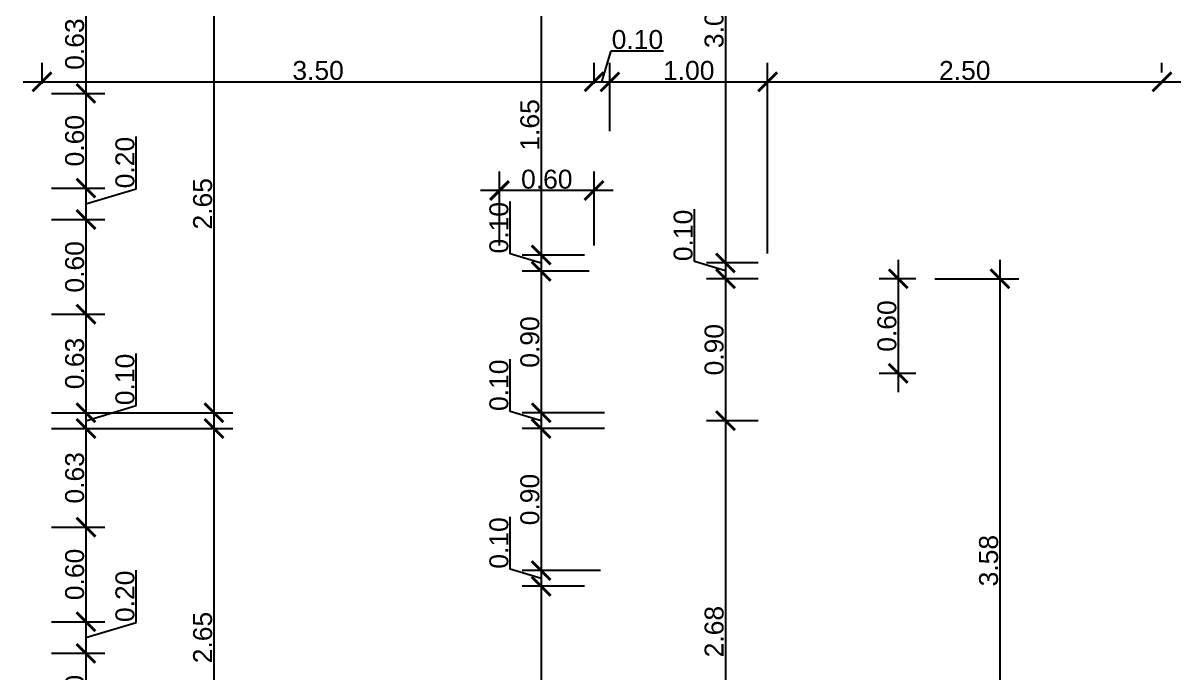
# Model space of a CAD drawing. Header units: inches. Extents: x 2 to 188, y -54 to 24.
# Drawn here: x 144.98 to 152.32, y 3.73 to 7.85 of the extents above; entities that cross this region are included whole.
import ezdxf

# ---------------------------------------------------------------- set-up
doc = ezdxf.new("R2010")
doc.units = ezdxf.units.IN
doc.header["$MEASUREMENT"] = 0
doc.header["$PDMODE"] = 34
doc.styles.get("Standard").update_dxf_attribs({"font": 'arial.ttf'})
doc.dimstyles.new('A100', dxfattribs={"dimscale": 0, "dimtxt": 0.12, "dimasz": 0.12, "dimexe": 0.12, "dimexo": 0.06, "dimgap": 0.01, "dimtad": 1, "dimzin": 0, "dimdsep": 46, "dimtxsty": 'Standard', "dimblk": 'ARCHTICK', "dimcen": 0.09, "dimdle": 0.12, "dimclrd": 1, "dimclre": 1, "dimclrt": 3, "dimadec": 0, "dimazin": 0, "dimtfac": 1, "dimtofl": 0, "dimtmove": 1, "dimatfit": 3, "dimfxl": 1, "dimtolj": 1, "dimtzin": 0, "dimarcsym": 0})

# ---------------------------------------------------------------- blocks, each defined once
blk = doc.blocks.new('_ArchTick')
at = {"color": 0, "linetype": 'ByBlock', "const_width": 0.15}
blk.add_lwpolyline([(-0.5, -0.5), (0.5, 0.5)], dxfattribs=at)
blk = doc.blocks.new('*D223')
at = {"color": 1, "lineweight": -2, "transparency": 16777216}
for p, q in [((145.3733, 8.1456), (145.3733, 7.2806)), ((145.1551, 8.0256), (145.4933, 8.0256)), ((145.1551, 7.4006), (145.4933, 7.4006))]:
    blk.add_line(p, q, dxfattribs=at)
at = {"layer": 'DEFPOINTS', "color": 0, "transparency": 16777216}
for p in [(145.0951, 8.0256), (145.0951, 7.4006), (145.3733, 7.4006)]:
    blk.add_point(p, dxfattribs=at)
at = {"color": 1, "lineweight": -2, "transparency": 16777216, "xscale": 0.12, "yscale": 0.12, "zscale": 0.12}
for p, rotation in [((145.3733, 8.0256), 90), ((145.3733, 7.4006), 270)]:
    blk.add_blockref('_ArchTick', p, dxfattribs=dict(at, rotation=rotation))
at = {"color": 3, "transparency": 16777216, "insert": (145.302, 7.7131), "char_height": 0.12, "attachment_point": 5, "rotation": 90}
blk.add_mtext('\\A1;0.63', dxfattribs=at)
blk = doc.blocks.new('*D224')
at = {"color": 1, "lineweight": -2, "transparency": 16777216}
for p, q in [((145.3733, 7.5206), (145.3733, 6.6806)), ((145.1551, 7.4006), (145.4933, 7.4006)), ((145.1551, 6.8006), (145.4933, 6.8006))]:
    blk.add_line(p, q, dxfattribs=at)
at = {"layer": 'DEFPOINTS', "color": 0, "transparency": 16777216}
for p in [(145.0951, 7.4006), (145.0951, 6.8006), (145.3733, 6.8006)]:
    blk.add_point(p, dxfattribs=at)
at = {"color": 1, "lineweight": -2, "transparency": 16777216, "xscale": 0.12, "yscale": 0.12, "zscale": 0.12}
for p, rotation in [((145.3733, 7.4006), 90), ((145.3733, 6.8006), 270)]:
    blk.add_blockref('_ArchTick', p, dxfattribs=dict(at, rotation=rotation))
at = {"color": 3, "transparency": 16777216, "insert": (145.302, 7.1006), "char_height": 0.12, "attachment_point": 5, "rotation": 90}
blk.add_mtext('\\A1;0.60', dxfattribs=at)
blk = doc.blocks.new('*D225')
at = {"color": 1, "lineweight": -2, "transparency": 16777216}
for p, q in [((145.6921, 6.7962), (145.6921, 7.1275)), ((145.3733, 6.9206), (145.3733, 6.4806)), ((145.1551, 6.8006), (145.4933, 6.8006)), ((145.3733, 6.7006), (145.6921, 6.7962)), ((145.1551, 6.6006), (145.4933, 6.6006))]:
    blk.add_line(p, q, dxfattribs=at)
at = {"layer": 'DEFPOINTS', "color": 0, "transparency": 16777216}
for p in [(145.0951, 6.8006), (145.0951, 6.6006), (145.3733, 6.6006)]:
    blk.add_point(p, dxfattribs=at)
at = {"color": 1, "lineweight": -2, "transparency": 16777216, "xscale": 0.12, "yscale": 0.12, "zscale": 0.12}
for p, rotation in [((145.3733, 6.8006), 90), ((145.3733, 6.6006), 270)]:
    blk.add_blockref('_ArchTick', p, dxfattribs=dict(at, rotation=rotation))
at = {"color": 3, "transparency": 16777216, "insert": (145.6209, 6.9619), "char_height": 0.12, "attachment_point": 5, "rotation": 90}
blk.add_mtext('\\A1;0.20', dxfattribs=at)
blk = doc.blocks.new('*D226')
at = {"color": 1, "lineweight": -2, "transparency": 16777216}
for p, q in [((145.3733, 6.7206), (145.3733, 5.8806)), ((145.1551, 6.6006), (145.4933, 6.6006)), ((145.1551, 6.0006), (145.4933, 6.0006))]:
    blk.add_line(p, q, dxfattribs=at)
at = {"layer": 'DEFPOINTS', "color": 0, "transparency": 16777216}
for p in [(145.0951, 6.6006), (145.0951, 6.0006), (145.3733, 6.0006)]:
    blk.add_point(p, dxfattribs=at)
at = {"color": 1, "lineweight": -2, "transparency": 16777216, "xscale": 0.12, "yscale": 0.12, "zscale": 0.12}
for p, rotation in [((145.3733, 6.6006), 90), ((145.3733, 6.0006), 270)]:
    blk.add_blockref('_ArchTick', p, dxfattribs=dict(at, rotation=rotation))
at = {"color": 3, "transparency": 16777216, "insert": (145.302, 6.3006), "char_height": 0.12, "attachment_point": 5, "rotation": 90}
blk.add_mtext('\\A1;0.60', dxfattribs=at)
blk = doc.blocks.new('*D227')
at = {"color": 1, "lineweight": -2, "transparency": 16777216}
for p, q in [((145.3733, 6.1206), (145.3733, 5.2556)), ((145.1551, 6.0006), (145.4933, 6.0006)), ((145.1551, 5.3756), (145.4933, 5.3756))]:
    blk.add_line(p, q, dxfattribs=at)
at = {"layer": 'DEFPOINTS', "color": 0, "transparency": 16777216}
for p in [(145.0951, 6.0006), (145.0951, 5.3756), (145.3733, 5.3756)]:
    blk.add_point(p, dxfattribs=at)
at = {"color": 1, "lineweight": -2, "transparency": 16777216, "xscale": 0.12, "yscale": 0.12, "zscale": 0.12}
for p, rotation in [((145.3733, 6.0006), 90), ((145.3733, 5.3756), 270)]:
    blk.add_blockref('_ArchTick', p, dxfattribs=dict(at, rotation=rotation))
at = {"color": 3, "transparency": 16777216, "insert": (145.302, 5.6881), "char_height": 0.12, "attachment_point": 5, "rotation": 90}
blk.add_mtext('\\A1;0.63', dxfattribs=at)
blk = doc.blocks.new('*D228')
at = {"color": 1, "lineweight": -2, "transparency": 16777216}
for p, q in [((145.6921, 5.4212), (145.6921, 5.7525)), ((145.3733, 5.4956), (145.3733, 5.1556)), ((145.1551, 5.3756), (145.4933, 5.3756)), ((145.3733, 5.3256), (145.6921, 5.4212)), ((145.1551, 5.2756), (145.4933, 5.2756))]:
    blk.add_line(p, q, dxfattribs=at)
at = {"layer": 'DEFPOINTS', "color": 0, "transparency": 16777216}
for p in [(145.0951, 5.3756), (145.0951, 5.2756), (145.3733, 5.2756)]:
    blk.add_point(p, dxfattribs=at)
at = {"color": 1, "lineweight": -2, "transparency": 16777216, "xscale": 0.12, "yscale": 0.12, "zscale": 0.12}
for p, rotation in [((145.3733, 5.3756), 90), ((145.3733, 5.2756), 270)]:
    blk.add_blockref('_ArchTick', p, dxfattribs=dict(at, rotation=rotation))
at = {"color": 3, "transparency": 16777216, "insert": (145.6209, 5.5869), "char_height": 0.12, "attachment_point": 5, "rotation": 90}
blk.add_mtext('\\A1;0.10', dxfattribs=at)
blk = doc.blocks.new('*D229')
at = {"color": 1, "lineweight": -2, "transparency": 16777216}
for p, q in [((145.3733, 5.3956), (145.3733, 4.5306)), ((145.1551, 5.2756), (145.4933, 5.2756)), ((145.1551, 4.6506), (145.4933, 4.6506))]:
    blk.add_line(p, q, dxfattribs=at)
at = {"layer": 'DEFPOINTS', "color": 0, "transparency": 16777216}
for p in [(145.0951, 5.2756), (145.0951, 4.6506), (145.3733, 4.6506)]:
    blk.add_point(p, dxfattribs=at)
at = {"color": 1, "lineweight": -2, "transparency": 16777216, "xscale": 0.12, "yscale": 0.12, "zscale": 0.12}
for p, rotation in [((145.3733, 5.2756), 90), ((145.3733, 4.6506), 270)]:
    blk.add_blockref('_ArchTick', p, dxfattribs=dict(at, rotation=rotation))
at = {"color": 3, "transparency": 16777216, "insert": (145.302, 4.9631), "char_height": 0.12, "attachment_point": 5, "rotation": 90}
blk.add_mtext('\\A1;0.63', dxfattribs=at)
blk = doc.blocks.new('*D230')
at = {"color": 1, "lineweight": -2, "transparency": 16777216}
for p, q in [((145.3733, 4.7706), (145.3733, 3.9306)), ((145.1551, 4.6506), (145.4933, 4.6506)), ((145.1551, 4.0506), (145.4933, 4.0506))]:
    blk.add_line(p, q, dxfattribs=at)
at = {"layer": 'DEFPOINTS', "color": 0, "transparency": 16777216}
for p in [(145.0951, 4.6506), (145.0951, 4.0506), (145.3733, 4.0506)]:
    blk.add_point(p, dxfattribs=at)
at = {"color": 1, "lineweight": -2, "transparency": 16777216, "xscale": 0.12, "yscale": 0.12, "zscale": 0.12}
for p, rotation in [((145.3733, 4.6506), 90), ((145.3733, 4.0506), 270)]:
    blk.add_blockref('_ArchTick', p, dxfattribs=dict(at, rotation=rotation))
at = {"color": 3, "transparency": 16777216, "insert": (145.302, 4.3506), "char_height": 0.12, "attachment_point": 5, "rotation": 90}
blk.add_mtext('\\A1;0.60', dxfattribs=at)
blk = doc.blocks.new('*D231')
at = {"color": 1, "lineweight": -2, "transparency": 16777216}
for p, q in [((145.6921, 4.0462), (145.6921, 4.3775)), ((145.3733, 4.1706), (145.3733, 3.7306)), ((145.1551, 4.0506), (145.4933, 4.0506)), ((145.3733, 3.9506), (145.6921, 4.0462)), ((145.1551, 3.8506), (145.4933, 3.8506))]:
    blk.add_line(p, q, dxfattribs=at)
at = {"layer": 'DEFPOINTS', "color": 0, "transparency": 16777216}
for p in [(145.0951, 4.0506), (145.0951, 3.8506), (145.3733, 3.8506)]:
    blk.add_point(p, dxfattribs=at)
at = {"color": 1, "lineweight": -2, "transparency": 16777216, "xscale": 0.12, "yscale": 0.12, "zscale": 0.12}
for p, rotation in [((145.3733, 4.0506), 90), ((145.3733, 3.8506), 270)]:
    blk.add_blockref('_ArchTick', p, dxfattribs=dict(at, rotation=rotation))
at = {"color": 3, "transparency": 16777216, "insert": (145.6209, 4.2119), "char_height": 0.12, "attachment_point": 5, "rotation": 90}
blk.add_mtext('\\A1;0.20', dxfattribs=at)
blk = doc.blocks.new('*D232')
at = {"color": 1, "lineweight": -2, "transparency": 16777216}
for p, q in [((145.3733, 3.9706), (145.3733, 3.1306)), ((145.1551, 3.8506), (145.4933, 3.8506)), ((145.1551, 3.2506), (145.4933, 3.2506))]:
    blk.add_line(p, q, dxfattribs=at)
at = {"layer": 'DEFPOINTS', "color": 0, "transparency": 16777216}
for p in [(145.0951, 3.8506), (145.0951, 3.2506), (145.3733, 3.2506)]:
    blk.add_point(p, dxfattribs=at)
at = {"color": 1, "lineweight": -2, "transparency": 16777216, "xscale": 0.12, "yscale": 0.12, "zscale": 0.12}
for p, rotation in [((145.3733, 3.8506), 90), ((145.3733, 3.2506), 270)]:
    blk.add_blockref('_ArchTick', p, dxfattribs=dict(at, rotation=rotation))
at = {"color": 3, "transparency": 16777216, "insert": (145.302, 3.5506), "char_height": 0.12, "attachment_point": 5, "rotation": 90}
blk.add_mtext('\\A1;0.60', dxfattribs=at)
blk = doc.blocks.new('*D241')
at = {"color": 1, "lineweight": -2, "transparency": 16777216}
for p, q in [((146.1847, 8.1456), (146.1847, 5.2556)), ((145.1551, 8.0256), (146.3047, 8.0256)), ((145.1551, 5.3756), (146.3047, 5.3756))]:
    blk.add_line(p, q, dxfattribs=at)
at = {"layer": 'DEFPOINTS', "color": 0, "transparency": 16777216}
for p in [(145.0951, 8.0256), (145.0951, 5.3756), (146.1847, 5.3756)]:
    blk.add_point(p, dxfattribs=at)
at = {"color": 1, "lineweight": -2, "transparency": 16777216, "xscale": 0.12, "yscale": 0.12, "zscale": 0.12}
for p, rotation in [((146.1847, 8.0256), 90), ((146.1847, 5.3756), 270)]:
    blk.add_blockref('_ArchTick', p, dxfattribs=dict(at, rotation=rotation))
at = {"color": 3, "transparency": 16777216, "insert": (146.1134, 6.7006), "char_height": 0.12, "attachment_point": 5, "rotation": 90}
blk.add_mtext('\\A1;2.65', dxfattribs=at)
blk = doc.blocks.new('*D243')
at = {"color": 1, "lineweight": -2, "transparency": 16777216}
for p, q in [((146.1847, 5.3956), (146.1847, 2.5056)), ((145.1551, 5.2756), (146.3047, 5.2756)), ((145.1551, 2.6256), (146.3047, 2.6256))]:
    blk.add_line(p, q, dxfattribs=at)
at = {"layer": 'DEFPOINTS', "color": 0, "transparency": 16777216}
for p in [(145.0951, 5.2756), (145.0951, 2.6256), (146.1847, 2.6256)]:
    blk.add_point(p, dxfattribs=at)
at = {"color": 1, "lineweight": -2, "transparency": 16777216, "xscale": 0.12, "yscale": 0.12, "zscale": 0.12}
for p, rotation in [((146.1847, 5.2756), 90), ((146.1847, 2.6256), 270)]:
    blk.add_blockref('_ArchTick', p, dxfattribs=dict(at, rotation=rotation))
at = {"color": 3, "transparency": 16777216, "insert": (146.1134, 3.9506), "char_height": 0.12, "attachment_point": 5, "rotation": 90}
blk.add_mtext('\\A1;2.65', dxfattribs=at)
blk = doc.blocks.new('*D249')
at = {"color": 1, "lineweight": -2, "transparency": 16777216}
for p, q in [((148.2594, 8.1456), (148.2594, 6.2556)), ((148.4851, 8.0256), (148.1394, 8.0256)), ((148.5351, 6.3756), (148.1394, 6.3756))]:
    blk.add_line(p, q, dxfattribs=at)
at = {"layer": 'DEFPOINTS', "color": 0, "transparency": 16777216}
for p in [(148.5451, 8.0256), (148.2594, 6.3756), (148.5951, 6.3756)]:
    blk.add_point(p, dxfattribs=at)
at = {"color": 1, "lineweight": -2, "transparency": 16777216, "xscale": 0.12, "yscale": 0.12, "zscale": 0.12}
for p, rotation in [((148.2594, 8.0256), 90), ((148.2594, 6.3756), 270)]:
    blk.add_blockref('_ArchTick', p, dxfattribs=dict(at, rotation=rotation))
at = {"color": 3, "transparency": 16777216, "insert": (148.1882, 7.2006), "char_height": 0.12, "attachment_point": 5, "rotation": 90}
blk.add_mtext('\\A1;1.65', dxfattribs=at)
blk = doc.blocks.new('*D250')
at = {"color": 1, "lineweight": -2, "transparency": 16777216}
for p, q in [((148.0632, 6.3831), (148.0632, 6.7144)), ((148.2594, 6.4956), (148.2594, 6.1529)), ((148.2594, 6.3242), (148.0632, 6.3831)), ((148.5351, 6.3756), (148.1394, 6.3756)), ((148.5641, 6.2729), (148.1394, 6.2729))]:
    blk.add_line(p, q, dxfattribs=at)
at = {"layer": 'DEFPOINTS', "color": 0, "transparency": 16777216}
for p in [(148.5951, 6.3756), (148.2594, 6.2729), (148.6241, 6.2729)]:
    blk.add_point(p, dxfattribs=at)
at = {"color": 1, "lineweight": -2, "transparency": 16777216, "xscale": 0.12, "yscale": 0.12, "zscale": 0.12}
for p, rotation in [((148.2594, 6.3756), 90), ((148.2594, 6.2729), 270)]:
    blk.add_blockref('_ArchTick', p, dxfattribs=dict(at, rotation=rotation))
at = {"color": 3, "transparency": 16777216, "insert": (147.9919, 6.5488), "char_height": 0.12, "attachment_point": 5, "rotation": 90}
blk.add_mtext('\\A1;0.10', dxfattribs=at)
blk = doc.blocks.new('*D251')
at = {"color": 1, "lineweight": -2, "transparency": 16777216}
for p, q in [((148.2594, 6.3929), (148.2594, 5.2556)), ((148.5641, 6.2729), (148.1394, 6.2729)), ((148.6601, 5.3756), (148.1394, 5.3756))]:
    blk.add_line(p, q, dxfattribs=at)
at = {"layer": 'DEFPOINTS', "color": 0, "transparency": 16777216}
for p in [(148.6241, 6.2729), (148.2594, 5.3756), (148.7201, 5.3756)]:
    blk.add_point(p, dxfattribs=at)
at = {"color": 1, "lineweight": -2, "transparency": 16777216, "xscale": 0.12, "yscale": 0.12, "zscale": 0.12}
for p, rotation in [((148.2594, 6.2729), 90), ((148.2594, 5.3756), 270)]:
    blk.add_blockref('_ArchTick', p, dxfattribs=dict(at, rotation=rotation))
at = {"color": 3, "transparency": 16777216, "insert": (148.1882, 5.8242), "char_height": 0.12, "attachment_point": 5, "rotation": 90}
blk.add_mtext('\\A1;0.90', dxfattribs=at)
blk = doc.blocks.new('*D252')
at = {"color": 1, "lineweight": -2, "transparency": 16777216}
for p, q in [((148.0632, 5.3845), (148.0632, 5.7158)), ((148.2594, 5.4956), (148.2594, 5.1556)), ((148.2594, 5.3256), (148.0632, 5.3845)), ((148.6601, 5.3756), (148.1394, 5.3756)), ((148.6601, 5.2756), (148.1394, 5.2756))]:
    blk.add_line(p, q, dxfattribs=at)
at = {"layer": 'DEFPOINTS', "color": 0, "transparency": 16777216}
for p in [(148.7201, 5.3756), (148.2594, 5.2756), (148.7201, 5.2756)]:
    blk.add_point(p, dxfattribs=at)
at = {"color": 1, "lineweight": -2, "transparency": 16777216, "xscale": 0.12, "yscale": 0.12, "zscale": 0.12}
for p, rotation in [((148.2594, 5.3756), 90), ((148.2594, 5.2756), 270)]:
    blk.add_blockref('_ArchTick', p, dxfattribs=dict(at, rotation=rotation))
at = {"color": 3, "transparency": 16777216, "insert": (147.9919, 5.5501), "char_height": 0.12, "attachment_point": 5, "rotation": 90}
blk.add_mtext('\\A1;0.10', dxfattribs=at)
blk = doc.blocks.new('*D253')
at = {"color": 1, "lineweight": -2, "transparency": 16777216}
for p, q in [((148.2594, 5.3956), (148.2594, 4.2556)), ((148.6601, 5.2756), (148.1394, 5.2756)), ((148.6351, 4.3756), (148.1394, 4.3756))]:
    blk.add_line(p, q, dxfattribs=at)
at = {"layer": 'DEFPOINTS', "color": 0, "transparency": 16777216}
for p in [(148.7201, 5.2756), (148.2594, 4.3756), (148.6951, 4.3756)]:
    blk.add_point(p, dxfattribs=at)
at = {"color": 1, "lineweight": -2, "transparency": 16777216, "xscale": 0.12, "yscale": 0.12, "zscale": 0.12}
for p, rotation in [((148.2594, 5.2756), 90), ((148.2594, 4.3756), 270)]:
    blk.add_blockref('_ArchTick', p, dxfattribs=dict(at, rotation=rotation))
at = {"color": 3, "transparency": 16777216, "insert": (148.1882, 4.8256), "char_height": 0.12, "attachment_point": 5, "rotation": 90}
blk.add_mtext('\\A1;0.90', dxfattribs=at)
blk = doc.blocks.new('*D254')
at = {"color": 1, "lineweight": -2, "transparency": 16777216}
for p, q in [((148.0632, 4.3845), (148.0632, 4.7158)), ((148.2594, 4.4956), (148.2594, 4.1556)), ((148.2594, 4.3256), (148.0632, 4.3845)), ((148.6351, 4.3756), (148.1394, 4.3756)), ((148.5351, 4.2756), (148.1394, 4.2756))]:
    blk.add_line(p, q, dxfattribs=at)
at = {"layer": 'DEFPOINTS', "color": 0, "transparency": 16777216}
for p in [(148.6951, 4.3756), (148.2594, 4.2756), (148.5951, 4.2756)]:
    blk.add_point(p, dxfattribs=at)
at = {"color": 1, "lineweight": -2, "transparency": 16777216, "xscale": 0.12, "yscale": 0.12, "zscale": 0.12}
for p, rotation in [((148.2594, 4.3756), 90), ((148.2594, 4.2756), 270)]:
    blk.add_blockref('_ArchTick', p, dxfattribs=dict(at, rotation=rotation))
at = {"color": 3, "transparency": 16777216, "insert": (147.9919, 4.5501), "char_height": 0.12, "attachment_point": 5, "rotation": 90}
blk.add_mtext('\\A1;0.10', dxfattribs=at)
blk = doc.blocks.new('*D255')
at = {"color": 1, "lineweight": -2, "transparency": 16777216}
for p, q in [((148.2594, 4.3956), (148.2594, 2.5056)), ((148.5351, 4.2756), (148.1394, 4.2756)), ((148.4851, 2.6256), (148.1394, 2.6256))]:
    blk.add_line(p, q, dxfattribs=at)
at = {"layer": 'DEFPOINTS', "color": 0, "transparency": 16777216}
for p in [(148.5951, 4.2756), (148.2594, 2.6256), (148.5451, 2.6256)]:
    blk.add_point(p, dxfattribs=at)
at = {"color": 1, "lineweight": -2, "transparency": 16777216, "xscale": 0.12, "yscale": 0.12, "zscale": 0.12}
for p, rotation in [((148.2594, 4.2756), 90), ((148.2594, 2.6256), 270)]:
    blk.add_blockref('_ArchTick', p, dxfattribs=dict(at, rotation=rotation))
at = {"color": 3, "transparency": 16777216, "insert": (148.1882, 3.4506), "char_height": 0.12, "attachment_point": 5, "rotation": 90}
blk.add_mtext('\\A1;1.65', dxfattribs=at)
blk = doc.blocks.new('*D302')
at = {"color": 1, "lineweight": -2, "transparency": 16777216}
for p, q in [((149.4277, 9.4956), (149.4277, 6.2056)), ((149.6351, 9.3756), (149.3077, 9.3756)), ((149.6351, 6.3256), (149.3077, 6.3256))]:
    blk.add_line(p, q, dxfattribs=at)
at = {"layer": 'DEFPOINTS', "color": 0, "transparency": 16777216}
for p in [(149.6951, 9.3756), (149.4277, 6.3256), (149.6951, 6.3256)]:
    blk.add_point(p, dxfattribs=at)
at = {"color": 1, "lineweight": -2, "transparency": 16777216, "xscale": 0.12, "yscale": 0.12, "zscale": 0.12}
for p, rotation in [((149.4277, 9.3756), 90), ((149.4277, 6.3256), 270)]:
    blk.add_blockref('_ArchTick', p, dxfattribs=dict(at, rotation=rotation))
at = {"color": 3, "transparency": 16777216, "insert": (149.3564, 7.8506), "char_height": 0.12, "attachment_point": 5, "rotation": 90}
blk.add_mtext('\\A1;3.05', dxfattribs=at)
blk = doc.blocks.new('*D303')
at = {"color": 1, "lineweight": -2, "transparency": 16777216}
for p, q in [((149.2315, 6.3345), (149.2315, 6.6658)), ((149.4277, 6.4456), (149.4277, 6.1056)), ((149.4277, 6.2756), (149.2315, 6.3345)), ((149.6351, 6.3256), (149.3077, 6.3256)), ((149.6351, 6.2256), (149.3077, 6.2256))]:
    blk.add_line(p, q, dxfattribs=at)
at = {"layer": 'DEFPOINTS', "color": 0, "transparency": 16777216}
for p in [(149.6951, 6.3256), (149.4277, 6.2256), (149.6951, 6.2256)]:
    blk.add_point(p, dxfattribs=at)
at = {"color": 1, "lineweight": -2, "transparency": 16777216, "xscale": 0.12, "yscale": 0.12, "zscale": 0.12}
for p, rotation in [((149.4277, 6.3256), 90), ((149.4277, 6.2256), 270)]:
    blk.add_blockref('_ArchTick', p, dxfattribs=dict(at, rotation=rotation))
at = {"color": 3, "transparency": 16777216, "insert": (149.1602, 6.5001), "char_height": 0.12, "attachment_point": 5, "rotation": 90}
blk.add_mtext('\\A1;0.10', dxfattribs=at)
blk = doc.blocks.new('*D304')
at = {"color": 1, "lineweight": -2, "transparency": 16777216}
for p, q in [((149.4277, 6.3456), (149.4277, 5.2056)), ((149.6351, 6.2256), (149.3077, 6.2256)), ((149.6351, 5.3256), (149.3077, 5.3256))]:
    blk.add_line(p, q, dxfattribs=at)
at = {"layer": 'DEFPOINTS', "color": 0, "transparency": 16777216}
for p in [(149.6951, 6.2256), (149.4277, 5.3256), (149.6951, 5.3256)]:
    blk.add_point(p, dxfattribs=at)
at = {"color": 1, "lineweight": -2, "transparency": 16777216, "xscale": 0.12, "yscale": 0.12, "zscale": 0.12}
for p, rotation in [((149.4277, 6.2256), 90), ((149.4277, 5.3256), 270)]:
    blk.add_blockref('_ArchTick', p, dxfattribs=dict(at, rotation=rotation))
at = {"color": 3, "transparency": 16777216, "insert": (149.3565, 5.7756), "char_height": 0.12, "attachment_point": 5, "rotation": 90}
blk.add_mtext('\\A1;0.90', dxfattribs=at)
blk = doc.blocks.new('*D305')
at = {"color": 1, "lineweight": -2, "transparency": 16777216}
for p, q in [((149.4277, 5.4456), (149.4277, 2.5306)), ((149.6351, 5.3256), (149.3077, 5.3256)), ((149.6351, 2.6506), (149.3077, 2.6506))]:
    blk.add_line(p, q, dxfattribs=at)
at = {"layer": 'DEFPOINTS', "color": 0, "transparency": 16777216}
for p in [(149.6951, 5.3256), (149.4277, 2.6506), (149.6951, 2.6506)]:
    blk.add_point(p, dxfattribs=at)
at = {"color": 1, "lineweight": -2, "transparency": 16777216, "xscale": 0.12, "yscale": 0.12, "zscale": 0.12}
for p, rotation in [((149.4277, 5.3256), 90), ((149.4277, 2.6506), 270)]:
    blk.add_blockref('_ArchTick', p, dxfattribs=dict(at, rotation=rotation))
at = {"color": 3, "transparency": 16777216, "insert": (149.3565, 3.9881), "char_height": 0.12, "attachment_point": 5, "rotation": 90}
blk.add_mtext('\\A1;2.68', dxfattribs=at)
blk = doc.blocks.new('*D308')
at = {"color": 1, "lineweight": -2, "transparency": 16777216}
for p, q in [((150.5232, 6.3456), (150.5232, 5.5056)), ((150.6351, 6.2256), (150.4032, 6.2256)), ((150.6351, 5.6256), (150.4032, 5.6256))]:
    blk.add_line(p, q, dxfattribs=at)
at = {"layer": 'DEFPOINTS', "color": 0, "transparency": 16777216}
for p in [(150.6951, 6.2256), (150.5232, 5.6256), (150.6951, 5.6256)]:
    blk.add_point(p, dxfattribs=at)
at = {"color": 1, "lineweight": -2, "transparency": 16777216, "xscale": 0.12, "yscale": 0.12, "zscale": 0.12}
for p, rotation in [((150.5232, 6.2256), 90), ((150.5232, 5.6256), 270)]:
    blk.add_blockref('_ArchTick', p, dxfattribs=dict(at, rotation=rotation))
at = {"color": 3, "transparency": 16777216, "insert": (150.4519, 5.9256), "char_height": 0.12, "attachment_point": 5, "rotation": 90}
blk.add_mtext('\\A1;0.60', dxfattribs=at)
blk = doc.blocks.new('*D309')
at = {"color": 1, "lineweight": -2, "transparency": 16777216}
for p, q in [((151.168, 6.3456), (151.168, 2.5306)), ((150.7551, 6.2256), (151.288, 6.2256)), ((150.7551, 2.6506), (151.288, 2.6506))]:
    blk.add_line(p, q, dxfattribs=at)
at = {"layer": 'DEFPOINTS', "color": 0, "transparency": 16777216}
for p in [(150.6951, 6.2256), (150.6951, 2.6506), (151.168, 2.6506)]:
    blk.add_point(p, dxfattribs=at)
at = {"color": 1, "lineweight": -2, "transparency": 16777216, "xscale": 0.12, "yscale": 0.12, "zscale": 0.12}
for p, rotation in [((151.168, 6.2256), 90), ((151.168, 2.6506), 270)]:
    blk.add_blockref('_ArchTick', p, dxfattribs=dict(at, rotation=rotation))
at = {"color": 3, "transparency": 16777216, "insert": (151.0967, 4.4381), "char_height": 0.12, "attachment_point": 5, "rotation": 90}
blk.add_mtext('\\A1;3.58', dxfattribs=at)
blk = doc.blocks.new('*D370')
at = {"color": 1, "lineweight": -2, "transparency": 16777216}
for p, q in [((145.0951, 7.4606), (145.0951, 7.5939)), ((148.5951, 7.4606), (148.5951, 7.5939)), ((144.9751, 7.4739), (148.7151, 7.4739))]:
    blk.add_line(p, q, dxfattribs=at)
at = {"layer": 'DEFPOINTS', "color": 0, "transparency": 16777216}
for p in [(148.5951, 7.4739), (145.0951, 7.4006), (148.5951, 7.4006)]:
    blk.add_point(p, dxfattribs=at)
at = {"color": 1, "lineweight": -2, "transparency": 16777216, "xscale": 0.12, "yscale": 0.12, "zscale": 0.12, "rotation": 180}
blk.add_blockref('_ArchTick', (145.0951, 7.4739), dxfattribs=at)
at = {"color": 1, "lineweight": -2, "transparency": 16777216, "xscale": 0.12, "yscale": 0.12, "zscale": 0.12}
blk.add_blockref('_ArchTick', (148.5951, 7.4739), dxfattribs=at)
at = {"color": 3, "transparency": 16777216, "insert": (146.8451, 7.5452), "char_height": 0.12, "attachment_point": 5}
blk.add_mtext('\\A1;3.50', dxfattribs=at)
blk = doc.blocks.new('*D372')
at = {"color": 1, "lineweight": -2, "transparency": 16777216}
for p, q in [((149.6951, 6.3856), (149.6951, 7.5939)), ((152.1951, 7.5339), (152.1951, 7.5939)), ((149.5751, 7.4739), (152.3151, 7.4739))]:
    blk.add_line(p, q, dxfattribs=at)
at = {"layer": 'DEFPOINTS', "color": 0, "transparency": 16777216}
for p in [(152.1951, 7.4739), (152.1951, 7.4739), (149.6951, 6.3256)]:
    blk.add_point(p, dxfattribs=at)
at = {"color": 1, "lineweight": -2, "transparency": 16777216, "xscale": 0.12, "yscale": 0.12, "zscale": 0.12, "rotation": 180}
blk.add_blockref('_ArchTick', (149.6951, 7.4739), dxfattribs=at)
at = {"color": 1, "lineweight": -2, "transparency": 16777216, "xscale": 0.12, "yscale": 0.12, "zscale": 0.12}
blk.add_blockref('_ArchTick', (152.1951, 7.4739), dxfattribs=at)
at = {"color": 3, "transparency": 16777216, "insert": (150.9451, 7.5452), "char_height": 0.12, "attachment_point": 5}
blk.add_mtext('\\A1;2.50', dxfattribs=at)
blk = doc.blocks.new('*D373')
at = {"color": 1, "lineweight": -2, "transparency": 16777216}
for p, q in [((148.6451, 7.4739), (148.704, 7.6702)), ((148.704, 7.6702), (149.0353, 7.6702)), ((148.5951, 7.4606), (148.5951, 7.5939)), ((148.6951, 7.1606), (148.6951, 7.5939)), ((148.4751, 7.4739), (148.8151, 7.4739))]:
    blk.add_line(p, q, dxfattribs=at)
at = {"layer": 'DEFPOINTS', "color": 0, "transparency": 16777216}
for p in [(148.6951, 7.4739), (148.5951, 7.4006), (148.6951, 7.1006)]:
    blk.add_point(p, dxfattribs=at)
at = {"color": 1, "lineweight": -2, "transparency": 16777216, "xscale": 0.12, "yscale": 0.12, "zscale": 0.12, "rotation": 180}
blk.add_blockref('_ArchTick', (148.5951, 7.4739), dxfattribs=at)
at = {"color": 1, "lineweight": -2, "transparency": 16777216, "xscale": 0.12, "yscale": 0.12, "zscale": 0.12}
blk.add_blockref('_ArchTick', (148.6951, 7.4739), dxfattribs=at)
at = {"color": 3, "transparency": 16777216, "insert": (148.8697, 7.7415), "char_height": 0.12, "attachment_point": 5}
blk.add_mtext('\\A1;0.10', dxfattribs=at)
blk = doc.blocks.new('*D374')
at = {"color": 1, "lineweight": -2, "transparency": 16777216}
for p, q in [((148.6951, 7.1606), (148.6951, 7.5939)), ((149.6951, 7.5339), (149.6951, 7.5939)), ((148.5751, 7.4739), (149.8151, 7.4739))]:
    blk.add_line(p, q, dxfattribs=at)
at = {"layer": 'DEFPOINTS', "color": 0, "transparency": 16777216}
for p in [(149.6951, 7.4739), (149.6951, 7.4739), (148.6951, 7.1006)]:
    blk.add_point(p, dxfattribs=at)
at = {"color": 1, "lineweight": -2, "transparency": 16777216, "xscale": 0.12, "yscale": 0.12, "zscale": 0.12, "rotation": 180}
blk.add_blockref('_ArchTick', (148.6951, 7.4739), dxfattribs=at)
at = {"color": 1, "lineweight": -2, "transparency": 16777216, "xscale": 0.12, "yscale": 0.12, "zscale": 0.12}
blk.add_blockref('_ArchTick', (149.6951, 7.4739), dxfattribs=at)
at = {"color": 3, "transparency": 16777216, "insert": (149.1951, 7.5452), "char_height": 0.12, "attachment_point": 5}
blk.add_mtext('\\A1;1.00', dxfattribs=at)
blk = doc.blocks.new('*D375')
at = {"color": 1, "lineweight": -2, "transparency": 16777216}
for p, q in [((147.9951, 6.4356), (147.9951, 6.9047)), ((148.5951, 6.4356), (148.5951, 6.9047)), ((148.7151, 6.7847), (147.8751, 6.7847))]:
    blk.add_line(p, q, dxfattribs=at)
at = {"layer": 'DEFPOINTS', "color": 0, "transparency": 16777216}
for p in [(147.9951, 6.7847), (147.9951, 6.3756), (148.5951, 6.3756)]:
    blk.add_point(p, dxfattribs=at)
at = {"color": 1, "lineweight": -2, "transparency": 16777216, "xscale": 0.12, "yscale": 0.12, "zscale": 0.12, "rotation": 180}
blk.add_blockref('_ArchTick', (147.9951, 6.7847), dxfattribs=at)
at = {"color": 1, "lineweight": -2, "transparency": 16777216, "xscale": 0.12, "yscale": 0.12, "zscale": 0.12}
blk.add_blockref('_ArchTick', (148.5951, 6.7847), dxfattribs=at)
at = {"color": 3, "transparency": 16777216, "insert": (148.2951, 6.8559), "char_height": 0.12, "attachment_point": 5}
blk.add_mtext('\\A1;0.60', dxfattribs=at)

msp = doc.modelspace()

# ---------------------------------------------------------------- dimensions: what is measured, and where the dimension line sits
for base, p1, p2, picture, middle in [((149.4277, 6.3256), (149.6951, 9.3756), (149.6951, 6.3256), '*D302', (149.3564, 7.8506)), ((145.3733154996, 7.4005940805), (145.0951250896, 8.0255940805), (145.0951250896, 7.4005940805), '*D223', (145.3020058133, 7.7130940805)), ((146.1847, 5.3756), (145.0951, 8.0256), (145.0951, 5.3756), '*D241', (146.1134, 6.7006)), ((148.2594, 6.3756), (148.5451, 8.0256), (148.5951, 6.3756), '*D249', (148.1882, 7.2006)), ((145.3733, 6.8006), (145.0951, 7.4006), (145.0951, 6.8006), '*D224', (145.302, 7.1006)), ((145.3733, 6.6006), (145.0951, 6.8006), (145.0951, 6.6006), '*D225', (145.6209, 6.8062)), ((145.3733, 6.0006), (145.0951, 6.6006), (145.0951, 6.0006), '*D226', (145.302, 6.3006)), ((148.2594, 6.2729), (148.5951, 6.3756), (148.6241, 6.2729), '*D250', (147.9919, 6.3931)), ((149.4277, 6.2256), (149.6951, 6.3256), (149.6951, 6.2256), '*D303', (149.1602, 6.3445)), ((148.2594, 5.3756), (148.6241, 6.2729), (148.7201, 5.3756), '*D251', (148.1882, 5.8242)), ((149.4277, 5.3256), (149.6951, 6.2256), (149.6951, 5.3256), '*D304', (149.3565, 5.7756)), ((150.5232, 5.6256), (150.6951, 6.2256), (150.6951, 5.6256), '*D308', (150.4519, 5.9256)), ((151.1679838806, 2.6505940805), (150.6951250896, 6.2255940805), (150.6951250896, 2.6505940805), '*D309', (151.0966741944, 4.4380940805)), ((145.3733154996, 5.3755940805), (145.0951250896, 6.0005940805), (145.0951250896, 5.3755940805), '*D227', (145.3020058133, 5.6880940805)), ((145.3733, 5.2756), (145.0951, 5.3756), (145.0951, 5.2756), '*D228', (145.6209, 5.4312)), ((148.2594, 5.2756), (148.7201, 5.3756), (148.7201, 5.2756), '*D252', (147.9919, 5.3945)), ((149.4277482559, 2.6505940805), (149.6951250896, 5.3255940805), (149.6951250896, 2.6505940805), '*D305', (149.3564794974, 3.9880940805)), ((145.3733154996, 4.6505940805), (145.0951250896, 5.2755940805), (145.0951250896, 4.6505940805), '*D229', (145.3020058133, 4.9630940805)), ((146.1847, 2.6256), (145.0951, 5.2756), (145.0951, 2.6256), '*D243', (146.1134, 3.9506)), ((148.2594, 4.3756), (148.7201, 5.2756), (148.6951, 4.3756), '*D253', (148.1882, 4.8256)), ((145.3733, 4.0506), (145.0951, 4.6506), (145.0951, 4.0506), '*D230', (145.302, 4.3506)), ((148.2594, 4.2756), (148.6951, 4.3756), (148.5951, 4.2756), '*D254', (147.9919, 4.3945)), ((145.3733, 3.8506), (145.0951, 4.0506), (145.0951, 3.8506), '*D231', (145.6209, 4.0562)), ((148.2594, 2.6256), (148.5951, 4.2756), (148.5451, 2.6256), '*D255', (148.1882, 3.4506)), ((145.3733, 3.2506), (145.0951, 3.8506), (145.0951, 3.2506), '*D232', (145.302, 3.5506))]:
    dim = msp.add_linear_dim(base=base, p1=p1, p2=p2, angle=90, dimstyle='A100', override={"dimscale": 1})
    dim.commit()
    dim.dimension.update_dxf_attribs({"geometry": picture, "text_midpoint": middle})
for base, p1, p2, picture, middle in [((148.6951, 7.4739), (148.5951, 7.4006), (148.6951, 7.1006), '*D373', (148.714, 7.7415)), ((148.5951, 7.4739), (145.0951, 7.4006), (148.5951, 7.4006), '*D370', (146.8451, 7.5452)), ((149.6951, 7.4739), (148.6951, 7.1006), (149.6951, 7.4739), '*D374', (149.1951, 7.5452)), ((152.1951, 7.4739), (149.6951, 6.3256), (152.1951, 7.4739), '*D372', (150.9451, 7.5452)), ((147.9951, 6.7847), (148.5951, 6.3756), (147.9951, 6.3756), '*D375', (148.2951, 6.8559))]:
    dim = msp.add_linear_dim(base=base, p1=p1, p2=p2, dimstyle='A100', override={"dimscale": 1})
    dim.commit()
    dim.dimension.update_dxf_attribs({"geometry": picture, "text_midpoint": middle})

doc.saveas('drawing.dxf')
